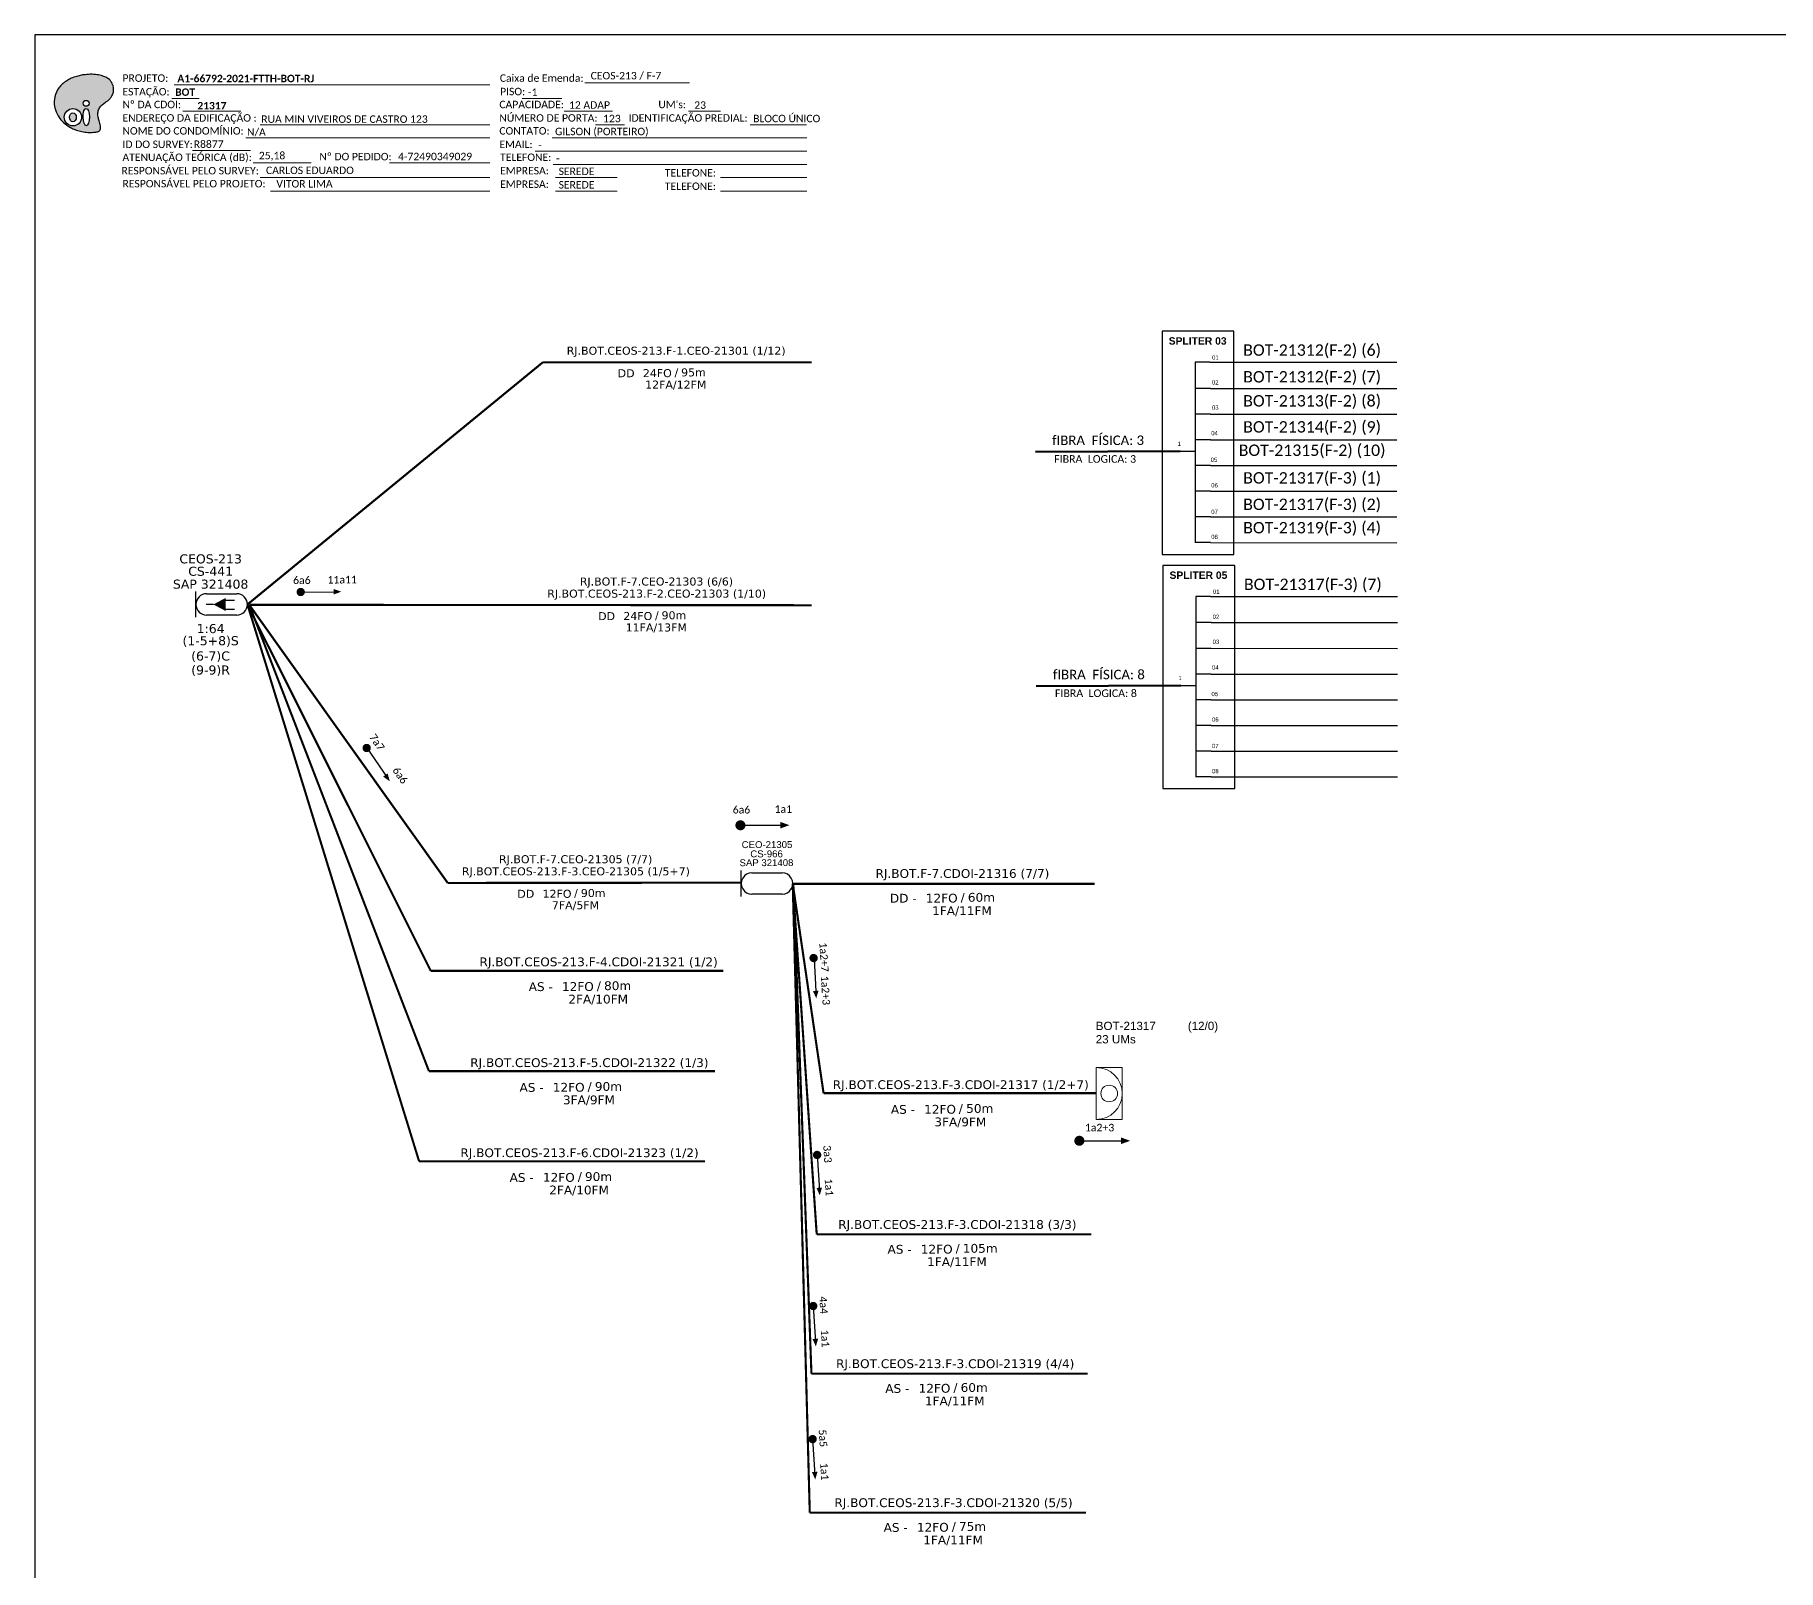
# Model space of a CAD drawing. Extents: x -89 to 749, y 705 to 1299.
# Drawn here: x -89.3 to 330, y 929.7 to 1299 of the extents above; entities that cross this region are included whole.
import ezdxf
from ezdxf.enums import TextEntityAlignment as Align

# ---------------------------------------------------------------- set-up
doc = ezdxf.new("R2010")
doc.units = 0
for name, color, linetype, lineweight in [("20.0-LEGENDA DOS CDO'S", 1, 'Continuous', 0), ('20.1-CDO_INTERIOR', 1, 'Continuous', 0), ('20.2-CDO_POSTE', 1, 'Continuous', 5), ('40.1-ETIQUETAS', 1, 'Continuous', 20)]:
    doc.layers.add(name, color=color, linetype=linetype, lineweight=lineweight)
for name, color, linetype in [('20.4-CEOS', 1, 'Continuous'), ('CAP a instalar', 1, 'Continuous'), ('SETA', 7, 'Continuous')]:
    doc.layers.add(name, color=color, linetype=linetype)
doc.styles.add('ARIAL', font='arial.ttf')
doc.styles.add('siredit', font='verdana.ttf')
doc.styles.get("Standard").update_dxf_attribs({"font": 'arial.ttf'})
doc.styles.add('WMF-Calibri0', font='calibri.ttf')
doc.styles.add('WMF-Calibri1', font='calibrib.ttf')
doc.linetypes.add('FENCELINE1', pattern='A,0.25,-0.1,[133,ltypeshp.shx,S=0.1,R=0,X=-0.1,Y=0],-0.1,1', length=1.45)

# ---------------------------------------------------------------- blocks, each defined once
blk = doc.blocks.new('OI')
h = blk.add_hatch(color=40)
edge = h.paths.add_edge_path()
edge.add_spline(control_points=[(4.35, -0.67), (3.92, -0.99), (3.26, -1.5), (2.81, -2.59), (2.9, -3.5), (3.06, -4.27), (3.31, -4.85), (3.37, -5.39), (3.4, -5.88), (3.2, -6.4), (2.54, -6.61), (1.65, -6.63), (0.55, -6.67), (-0.56, -6.42), (-1.61, -6.14), (-2.77, -5.61), (-3.92, -4.77), (-4.89, -3.7), (-5.34, -2.65), (-5.6, -1.94), (-5.85, -0.96), (-5.71, 0.47), (-5.1, 2.02), (-4.14, 3.02), (-3.3, 3.61), (-2.37, 4.16), (-1.36, 4.44), (-0.56, 4.7), (0.79, 4.85), (2.24, 4.97), (3.79, 4.57), (4.67, 4.21), (5.44, 3.65), (5.76, 2.99), (6.03, 2.21), (6.01, 1.46), (5.72, 0.64), (5.31, 0.08), (4.88, -0.38), (4.51, -0.55), (4.35, -0.67)], knot_values=[0, 0, 0, 0, 1.60434, 2.417191, 3.427595, 4.282808, 4.776746, 5.304182, 5.888771, 6.258406, 6.858137, 7.79129, 8.986195, 10.124242, 11.187857, 12.242908, 13.953784, 15.414161, 16.515391, 17.349188, 17.675853, 19.552021, 21.515531, 22.568638, 23.63245, 24.621084, 25.782718, 26.745347, 27.142653, 29.870543, 31.004649, 31.921532, 32.709589, 33.801391, 34.042471, 35.192333, 35.971461, 36.628871, 37.254359, 37.836911, 37.836911, 37.836911, 37.836911], degree=3, periodic=0)
h.paths.add_polyline_path([(1.13, -0.87, -1), (-0.04, -0.87, -1)], flags=16)
edge = h.paths.add_edge_path(flags=16)
edge.add_ellipse((0.56, -3.59), major_axis=(-0.02, 1.71), ratio=0.361305, start_angle=0, end_angle=360)
h.paths.add_polyline_path([(-0.36, -3.62, -1), (-3.8, -3.62, -1)], flags=16)
edge = h.paths.add_edge_path(flags=0)
edge.add_ellipse((-2.08, -3.62), major_axis=(0, 0.885), ratio=0.758294, start_angle=0, end_angle=360)
at = {"color": 40}
for centre, radius in [((-2.08, -3.62), 1.72), ((0.54, -0.87), 0.587)]:
    blk.add_circle(centre, radius, dxfattribs=at)
blk.add_ellipse((-2.08, -3.62), major_axis=(0, 0.885), ratio=0.758294, start_param=-3.141592653589792, end_param=3.141592653589792, dxfattribs=at)
blk.add_ellipse((0.56, -3.59), major_axis=(-0.02, 1.71), ratio=0.361305, dxfattribs=at)
at = {"color": 40, "start_tangent": (-0.800898, -0.598801), "end_tangent": (-0.800898, -0.598801)}
blk.add_spline([(4.35, -0.67), (3.2, -1.78), (2.9, -2.54), (2.92, -3.55), (3.12, -4.38), (3.28, -4.85), (3.37, -5.37), (3.35, -5.95), (3.2, -6.29), (2.66, -6.55), (1.73, -6.63), (0.54, -6.62), (-0.58, -6.41), (-1.6, -6.11), (-2.56, -5.67), (-3.95, -4.67), (-4.89, -3.56), (-5.37, -2.56), (-5.64, -1.78), (-5.72, -1.46), (-5.63, 0.42), (-4.84, 2.22), (-4.13, 2.99), (-3.27, 3.62), (-2.4, 4.09), (-1.3, 4.47), (-0.37, 4.72), (0.02, 4.77), (2.75, 4.8), (3.85, 4.53), (4.69, 4.16), (5.31, 3.68), (5.85, 2.73), (5.93, 2.5), (5.94, 1.35), (5.67, 0.62), (5.29, 0.08), (4.84, -0.36), (4.35, -0.67)], degree=3, dxfattribs=at)
blk = doc.blocks.new('CARIMBO')
at = {"color": 7, "lineweight": 0}
for points in [[(134.48, -16.3), (159.61, -16.3)], [(35.15, -20.06), (41.7, -20.06)], [(35.66, -16.79), (111.64, -16.79)], [(119.43, -20.02), (128.92, -20.02)], [(37.81, -23.14), (51.75, -23.14)], [(129.48, -23.14), (141.1, -23.14)], [(159.42, -23.14), (167.09, -23.14)], [(56.38, -26.37), (111.64, -26.37)], [(137.07, -26.37), (144.01, -26.37)], [(174.24, -26.37), (187.8, -26.37)], [(40.13, -32.55), (54.07, -32.55)], [(52.97, -29.48), (111.64, -29.48)], [(122.56, -32.72), (187.83, -32.72)], [(126.6, -29.48), (187.83, -29.48)], [(54.67, -35.52), (68.61, -35.52)], [(126.84, -35.96), (187.83, -35.96)], [(56.38, -39.07), (111.64, -39.07)], [(127.45, -39.07), (142.25, -39.07)], [(167.06, -39.07), (187.83, -39.07)], [(58.87, -42.31), (111.64, -42.31)], [(127.45, -42.31), (142.25, -42.31)], [(167.06, -42.31), (187.83, -42.31)]]:
    blk.add_lwpolyline(points, dxfattribs=at)
at = {"color": 7, "xscale": 1.213923925163967, "yscale": 1.213923925163967, "zscale": 1.213923925163967, "rotation": 0.1532896023949059}
blk.add_blockref('OI', (13.86, -20.16), dxfattribs=at)
at = {"color": 7, "lineweight": 0, "style": 'WMF-Calibri0'}
for s, height, p in [('PROJETO:', 1.793, (23.26, -16.04)), ('Caixa de Emenda:', 1.7927, (114.02, -16.04)), ('ESTAÇÃO:', 1.793, (23.26, -19.32)), ('Nº DA CDOI:', 1.7927, (23.26, -22.39)), ('CAPACIDADE:', 1.7927, (113.91, -22.39)), ('PISO:', 1.793, (114.09, -19.28)), ("UM's:", 1.793, (152.15, -22.39)), ('ENDEREÇO DA EDIFICAÇÃO :', 1.7927, (23.26, -25.63)), ('NÚMERO DE PORTA:', 1.7927, (113.91, -25.63)), ('IDENTIFICAÇÃO PREDIAL:', 1.7927, (144.99, -25.63)), ('NOME DO CONDOMÍNIO:', 1.7927, (23.26, -28.74)), ('CONTATO:', 1.793, (113.91, -28.74)), ('ATENUAÇÃO TEÓRICA (dB):', 1.7927, (23.26, -35.09)), ('ID DO SURVEY:', 1.7927, (23.26, -31.97)), ('EMAIL:', 1.793, (113.91, -31.97)), ('TELEFONE:', 1.793, (114.09, -35.09)), ('RESPONSÁVEL PELO SURVEY:', 1.7927, (23.02, -38.32)), ('EMPRESA:', 1.793, (114.09, -38.32)), ('TELEFONE:', 1.793, (153.7, -38.83)), ('RESPONSÁVEL PELO PROJETO:', 1.7927, (23.26, -41.44)), ('EMPRESA:', 1.793, (114.09, -41.56)), ('TELEFONE:', 1.793, (153.7, -42.06))]:
    blk.add_text(s, height=height, dxfattribs=at).set_placement(p)
at = {"color": 7, "lineweight": 0, "flags": 8}
for tag, p, style in [('PROJ', (36.46, -16.13), 'WMF-Calibri1'), ('CEOS-XX', (135.87, -15.46), 'WMF-Calibri0'), ('EST', (35.94, -19.41), 'WMF-Calibri1'), ('PISO_PTR', (120.78, -19.42), 'WMF-Calibri0'), ('CAPAC.', (130.66, -22.52), 'WMF-Calibri0'), ("UC'S", (160.78, -22.54), 'WMF-Calibri0'), ('LOGRADOURO', (56.65, -25.91), 'WMF-Calibri0'), ('N°', (138.85, -25.77), 'WMF-Calibri0'), ('N°PREDIO', (174.94, -25.77), 'WMF-Calibri0'), ('NOME_DO_COND.', (53.23, -29.02), 'WMF-Calibri0'), ('NOME_DO_CONTATO', (127.3, -28.89), 'WMF-Calibri0'), ('_ID_', (40.39, -31.94), 'WMF-Calibri0'), ('O_POTEN', (56.06, -34.68), 'WMF-Calibri0'), ('EMAIL', (123.26, -32.12), 'WMF-Calibri0'), ('RES_SURVEY', (57.78, -38.23), 'WMF-Calibri0'), ('TELEFONE', (127.55, -35.36), 'WMF-Calibri0'), ('EMP_RESP_SURVEY', (128.16, -38.47), 'WMF-Calibri0'), ('CONT_RESP_SURVEY', (167.76, -38.47), 'WMF-Calibri0'), ('RES_PROJ', (60.27, -41.47), 'WMF-Calibri0'), ('EMP_RESP_PROJ', (128.16, -41.71), 'WMF-Calibri0'), ('CONT_RESP_PROJ', (167.76, -41.71), 'WMF-Calibri0')]:
    blk.add_attdef(tag, p, '', height=1.79, dxfattribs=dict(at, style=style))
at = {"color": 7, "lineweight": 0, "style": 'WMF-Calibri1', "flags": 8}
blk.add_attdef("N° CDO'S", text='', height=1.79, dxfattribs=at).set_placement((44.78, -22.68), align=Align.CENTER)
blk = doc.blocks.new('ETIQUETA_RS5F')
at = {"layer": '40.1-ETIQUETAS', "color": 0, "style": 'siredit'}
blk.add_text('/', height=1.5, dxfattribs=at).set_placement((1.58, -1.95), align=Align.MIDDLE_RIGHT)
for tag, p in [('ETIQUETA_R_PRIMARIA', (1.21, 4.1)), ('ETIQUETA_R_SECUNDARIA', (1.21, 2.1)), ('F_ATIVAS/F_MORTAS', (1.14, -4.24))]:
    blk.add_attdef(tag, text='', height=1.5, dxfattribs=at).set_placement(p, align=Align.MIDDLE_CENTER)
for tag, p in [('TIPO_CABO', (-6.58, -2.12)), ('CAP_CABO', (0.4, -2.09))]:
    blk.add_attdef(tag, text='', height=1.5, dxfattribs=at).set_placement(p, align=Align.MIDDLE_RIGHT)
blk.add_attdef('METROS', text='', height=1.5, dxfattribs=at).set_placement((2.14, -1.95), align=Align.MIDDLE_LEFT)
for tag, p in [('FUSÃO_1', (0.85, -8.39)), ('FUSÃO_2', (0.85, -10.6)), ('FUSÃO_3', (0.85, -12.93)), ('FUSÃO_4', (0.85, -15.14)), ('FUSÃO_5', (0.85, -17.16))]:
    blk.add_attdef(tag, text='', height=1.5, dxfattribs=at).set_placement(p, align=Align.CENTER)
blk = doc.blocks.new('CEOS_RP_CT_DRT')
at = {"layer": '20.4-CEOS', "color": 0}
for p, q in [((-4.54, 1.19), (-1.19, 1.19)), ((-1.19, -1.19), (-4.54, -1.19))]:
    blk.add_line(p, q, dxfattribs=at)
for points in [[(-5.73, -1.43), (-5.73, 1.44)], [(-3.79, 0), (-4.59, 0)], [(-2.47, 0.48), (-1.45, 0.48)], [(-2.47, -0.52), (-1.45, -0.52)]]:
    blk.add_lwpolyline(points, dxfattribs=at)
blk.add_lwpolyline([(-3.79, 0, 0, 1.47, 0), (-2.41, 0, 1.47, 1.47, 0)], format="xyseb", dxfattribs=at)
for centre, start, end in [((-4.54, 0), 90, 270), ((-1.19, 0), 270, 90)]:
    blk.add_arc(centre, 1.19, start, end, dxfattribs=at)
at = {"layer": '20.4-CEOS', "color": 7, "style": 'siredit'}
for tag, p in [('Nº_DA_CEOS', (-2.86, 5.6)), ('LOCAL', (-2.86, 4.24)), ('SAP', (-2.86, 2.78)), ('RACIO_SPLITAGEM', (-2.86, -1.88)), ('FIBRAS_SPLITTER', (-2.86, -3.58)), ('FIBRAS_TOP_C', (-2.86, -5.08)), ('RESERVA_FINAIS', (-2.86, -6.39))]:
    blk.add_attdef(tag, text='', height=1.01, dxfattribs=at).set_placement(p, align=Align.TOP_CENTER)
blk = doc.blocks.new('CDOE-TEXTO PADRÃO')
at = {"layer": "20.0-LEGENDA DOS CDO'S", "color": 0, "style": 'ARIAL'}
for tag, p in [('CDO_N', (0.49, 7.39)), ('CORDOALHA', (0.5, 4.33)), ('SAP', (0.51, 1.67)), ('SPLITER_1', (0.59, -0.91)), ('SPLITER_2', (0.6, -3.55)), ('(XX-XX_F)S', (0.54, -8.29)), ('(XX-XX_L)S', (0.55, -10.83)), ('UMS', (0.55, -13.15))]:
    blk.add_attdef(tag, p, '', height=1.7, rotation=0.118, dxfattribs=at)
blk.add_attdef('FIBRAS_UTILIZADAS', text='', height=1.7, rotation=0.118, dxfattribs=at).set_placement((19.77, 7.43), align=Align.CENTER)
blk = doc.blocks.new('CDOI_INT')
at = {"layer": '20.1-CDO_INTERIOR', "color": 0, "lineweight": 18}
blk.add_lwpolyline([(4.25, -4.25), (4.25, 4.25), (0, 4.25), (0, -4.25)], close=True, dxfattribs=at)
blk.add_circle((2.12, 0), 1.36, dxfattribs=at)
blk.add_arc((0, 0), 4.25, 270, 90, dxfattribs=at)
at = {"layer": "20.0-LEGENDA DOS CDO'S", "color": 0, "style": 'ARIAL'}
for tag, p in [('CDO_N', (-0.08, 10.38)), ('SPLITER_1', (21.18, 10.38)), ('SURVEY', (-0.08, 8.2)), ('SPLITER_2', (21.19, 8.68)), ('SAP', (-0.08, 6.23)), ('1:XX', (5.94, -2.22)), ('UMS', (5.94, -4.24))]:
    blk.add_attdef(tag, p, '', height=1.36, dxfattribs=at)
blk.add_attdef('FIBRAS_UTILIZADAS', text='', height=1.36, dxfattribs=at).set_placement((15.34, 10.38), align=Align.CENTER)

msp = doc.modelspace()

# ---------------------------------------------------------------- linework, layer by layer
at = {"color": 7, "linetype": 'Continuous'}
for p, q in [((189.76, 1220.26), (189.76, 1176.83)), ((193.27, 1220.26), (189.76, 1220.26)), ((193.45, 1213.98), (189.94, 1213.98)), ((193.45, 1207.79), (189.94, 1207.79)), ((193.45, 1201.57), (189.94, 1201.57)), ((186.11, 1198.84), (189.74, 1198.84)), ((193.45, 1195.4), (189.94, 1195.4)), ((193.45, 1189.24), (189.94, 1189.24)), ((193.45, 1183.05), (189.94, 1183.05)), ((193.45, 1176.87), (189.94, 1176.87)), ((189.94, 1163.91), (189.94, 1120.48)), ((193.46, 1163.91), (189.94, 1163.91)), ((193.64, 1157.63), (190.12, 1157.63)), ((193.64, 1151.44), (190.12, 1151.44)), ((193.64, 1145.22), (190.12, 1145.22)), ((186.3, 1142.48), (189.93, 1142.48)), ((193.64, 1139.05), (190.12, 1139.05)), ((193.64, 1132.89), (190.12, 1132.89)), ((193.64, 1126.7), (190.12, 1126.7)), ((193.64, 1120.52), (190.12, 1120.52))]:
    msp.add_line(p, q, dxfattribs=at)
at = {"color": 10, "linetype": 'Continuous'}
for p, q in [((193.27, 1220.26), (238.22, 1220.25)), ((193.45, 1213.98), (238.22, 1213.97)), ((193.45, 1207.8), (238.22, 1207.79)), ((193.45, 1201.58), (238.22, 1201.57)), ((193.45, 1195.42), (238.22, 1195.4)), ((193.45, 1189.25), (238.22, 1189.24)), ((193.45, 1183.06), (238.22, 1183.05)), ((193.45, 1176.87), (238.22, 1176.86)), ((193.46, 1163.91), (238.41, 1163.9)), ((193.64, 1157.63), (238.41, 1157.62)), ((193.64, 1151.45), (238.41, 1151.44)), ((193.64, 1145.23), (238.41, 1145.22)), ((193.64, 1139.07), (238.41, 1139.05)), ((193.64, 1132.9), (238.41, 1132.89)), ((193.64, 1126.71), (238.41, 1126.7)), ((193.64, 1120.52), (238.41, 1120.51))]:
    msp.add_line(p, q, dxfattribs=at)
at = {"color": 1, "linetype": 'Continuous', "lineweight": 60}
for p, q in [((186.11, 1198.84), (151.32, 1198.73)), ((186.3, 1142.48), (151.51, 1142.37))]:
    msp.add_line(p, q, dxfattribs=at)
msp.add_lwpolyline([(-89.32, 705.02), (749.25, 705.02), (749.25, 1299.02), (-89.32, 1299.02), (-89.32, 705.02)])
at = {"color": 7, "lineweight": 0}
msp.add_lwpolyline([(-4.01, 1268.26), (20.14, 1268.26)], dxfattribs=at)
at = {"color": 7}
for points in [[(181.79, 1174.05), (199.07, 1174.05), (199.07, 1227.71), (181.79, 1227.71)], [(181.98, 1117.7), (199.26, 1117.7), (199.26, 1171.36), (181.98, 1171.36)]]:
    msp.add_lwpolyline(points, close=True, dxfattribs=at)
for points, const_width in [([(-25.87, 1164.99, 1), (-24.87, 1165, 1)], 1), ([(-9.79, 1127.88, 1), (-9.23, 1127.06, 1)], 1), ([(79.77, 1108.88, 1), (80.98, 1108.88, 1)], 1.21), ([(97.95, 1077.44, 1), (98.02, 1076.44, 1)], 1), ([(161.3, 1032.98, 1), (162.51, 1032.98, 1)], 1.21), ([(98.8, 1030.07, 1), (98.86, 1029.07, 1)], 1), ([(97.86, 993.72, 1), (97.92, 992.72, 1)], 1), ([(97.71, 961.71, 1), (97.78, 960.71, 1)], 1)]:
    msp.add_lwpolyline(points, format="xyb", close=True, dxfattribs=dict(const_width=const_width))
at = {"layer": '20.4-CEOS', "color": 5}
for p, q in [((80.58, 1091.76), (80.58, 1097.97)), ((83.15, 1097.44), (90.38, 1097.44)), ((90.38, 1092.29), (83.15, 1092.29))]:
    msp.add_line(p, q, dxfattribs=at)
for centre, major_axis, start_param, end_param in [((83.15, 1094.86), (1.82, 1.82), 0.785398, 3.926991), ((90.38, 1094.86), (-1.82, 1.82), 2.356194, 5.497787)]:
    msp.add_ellipse(centre, major_axis=major_axis, ratio=1, start_param=start_param, end_param=end_param, dxfattribs=at)
at = {"layer": 'CAP a instalar', "color": 7, "ltscale": 9, "const_width": 0.513}
for points in [[(-38.19, 1162), (32.84, 1220.24)], [(32.84, 1220.24), (97.55, 1220.24)], [(-37.76, 1161.92), (97.51, 1161.81)], [(93.1, 1094.8), (165.6, 1094.8)]]:
    msp.add_lwpolyline(points, dxfattribs=at)
at = {"layer": 'CAP a instalar', "color": 8, "linetype": 'FENCELINE1', "ltscale": 9, "const_width": 0.513}
for points in [[(-38.19, 1162), (5.89, 1073.88)], [(-38.19, 1162), (3.1, 1028.05)], [(-37.76, 1161.92), (5.47, 1049.73)], [(92.96, 1094.86), (98.73, 1010.5)], [(97.06, 943.52), (92.96, 1094.86)], [(93.1, 1094.8), (97.46, 976.96)], [(5.89, 1073.88), (76.29, 1073.88)], [(5.47, 1049.73), (74.26, 1049.73)], [(3.1, 1028.05), (71.88, 1028.05)], [(98.73, 1010.5), (164.79, 1010.49)], [(97.46, 976.96), (163.88, 976.97)], [(97.06, 943.52), (163.48, 943.53)]]:
    msp.add_lwpolyline(points, dxfattribs=at)
at = {"layer": 'CAP a instalar', "color": 5, "ltscale": 9, "const_width": 0.513}
for points in [[(-37.76, 1161.92), (9.98, 1095.01)], [(9.98, 1095.01), (80.5, 1095.07)]]:
    msp.add_lwpolyline(points, dxfattribs=at)
at = {"layer": 'CAP a instalar', "color": 1, "linetype": 'FENCELINE1', "ltscale": 9, "const_width": 0.513}
for points in [[(92.96, 1094.86), (100.38, 1044.42)], [(100.37, 1044.43), (166.04, 1044.43)]]:
    msp.add_lwpolyline(points, dxfattribs=at)
at = {"layer": 'SETA'}
for points in [[(-25.37, 1164.99), (-16.78, 1165.05)], [(-9.51, 1127.47), (-4.62, 1120.4)], [(80.37, 1108.88), (90.78, 1108.88)], [(98.11, 1076.79), (98.55, 1068.96)], [(162.34, 1032.97), (172.74, 1032.97)], [(98.83, 1029.57), (99.38, 1020.99)], [(97.89, 993.22), (98.44, 984.64)], [(97.74, 961.21), (98.29, 952.63)]]:
    msp.add_lwpolyline(points, dxfattribs=at)
for points in [[(-17.47, 1165.73), (-15.63, 1165.07), (-17.46, 1164.39)], [(-4.46, 1121.35), (-3.96, 1119.46), (-5.55, 1120.59)], [(89.94, 1109.71), (92.16, 1108.9), (89.94, 1108.09)], [(99.16, 1069.09), (98.62, 1067.22), (97.83, 1069.01)], [(171.9, 1033.79), (174.12, 1032.98), (171.9, 1032.18)], [(100.01, 1021.72), (99.46, 1019.85), (98.68, 1021.64)], [(99.07, 985.37), (98.52, 983.5), (97.74, 985.29)], [(98.92, 953.37), (98.37, 951.49), (97.59, 953.28)]]:
    msp.add_solid(points, dxfattribs=at)

# ---------------------------------------------------------------- block references
ref = msp.add_blockref('CARIMBO', (-91.51, 1303.77))
ref.add_attrib('PROJ', 'A1-66792-2021-FTTH-BOT-RJ', (-55.05, 1287.63), dxfattribs={"color": 7, "lineweight": 0, "height": 1.7927, "style": 'WMF-Calibri1'})
ref.add_attrib('EST', 'BOT', (-55.57, 1284.35), dxfattribs={"color": 7, "lineweight": 0, "height": 1.793, "style": 'WMF-Calibri1'})
ref.add_attrib("N° CDO'S", '21317', dxfattribs={"color": 7, "lineweight": 0, "height": 1.793, "style": 'WMF-Calibri1'}).set_placement((-46.73, 1281.09), align=Align.CENTER)
ref.add_attrib('LOGRADOURO', 'RUA MIN VIVEIROS DE CASTRO 123', (-34.86, 1277.86), dxfattribs={"color": 7, "lineweight": 0, "height": 1.7927, "style": 'WMF-Calibri0'})
ref.add_attrib('NOME_DO_COND.', 'N/A', (-38.28, 1274.74), dxfattribs={"color": 7, "lineweight": 0, "height": 1.793, "style": 'WMF-Calibri0'})
ref.add_attrib('_ID_', 'R8877', (-51.11, 1271.83), dxfattribs={"color": 7, "lineweight": 0, "height": 1.793, "style": 'WMF-Calibri0'})
ref.add_attrib('O_POTEN', '25,18', (-35.45, 1269.09), dxfattribs={"color": 7, "lineweight": 0, "height": 1.793, "style": 'WMF-Calibri0'})
ref.add_attrib('RES_SURVEY', 'CARLOS EDUARDO', (-33.73, 1265.54), dxfattribs={"color": 7, "lineweight": 0, "height": 1.7927, "style": 'WMF-Calibri0'})
ref.add_attrib('RES_PROJ', 'VITOR LIMA', (-31.24, 1262.3), dxfattribs={"color": 7, "lineweight": 0, "height": 1.793, "style": 'WMF-Calibri0'})
ref.add_attrib('CEOS-XX', 'CEOS-213 / F-7', (44.36, 1288.31), dxfattribs={"color": 7, "lineweight": 0, "height": 1.7927, "style": 'WMF-Calibri0'})
ref.add_attrib('CAPAC.', '12 ADAP', (39.15, 1281.25), dxfattribs={"color": 7, "lineweight": 0, "height": 1.793, "style": 'WMF-Calibri0'})
ref.add_attrib("UC'S", '23', (69.27, 1281.23), dxfattribs={"color": 7, "lineweight": 0, "height": 1.793, "style": 'WMF-Calibri0'})
ref.add_attrib('PISO_PTR', '-1', (29.28, 1284.34), dxfattribs={"color": 7, "lineweight": 0, "height": 1.793, "style": 'WMF-Calibri0'})
ref.add_attrib('N°', '123', (47.34, 1278), dxfattribs={"color": 7, "lineweight": 0, "height": 1.793, "style": 'WMF-Calibri0'})
ref.add_attrib('N°PREDIO', 'BLOCO ÚNICO', (83.43, 1278), dxfattribs={"color": 7, "lineweight": 0, "height": 1.7927, "style": 'WMF-Calibri0'})
ref.add_attrib('NOME_DO_CONTATO', 'GILSON (PORTEIRO)', (35.79, 1274.88), dxfattribs={"color": 7, "lineweight": 0, "height": 1.7927, "style": 'WMF-Calibri0'})
ref.add_attrib('EMAIL', '-', (31.75, 1271.65), dxfattribs={"color": 7, "lineweight": 0, "height": 1.79, "style": 'WMF-Calibri0'})
ref.add_attrib('TELEFONE', '-', (36.04, 1268.41), dxfattribs={"color": 7, "lineweight": 0, "height": 1.79, "style": 'WMF-Calibri0'})
ref.add_attrib('EMP_RESP_SURVEY', 'SEREDE', (36.65, 1265.3), dxfattribs={"color": 7, "lineweight": 0, "height": 1.793, "style": 'WMF-Calibri0'})
ref.add_attrib('EMP_RESP_PROJ', 'SEREDE', (36.65, 1262.06), dxfattribs={"color": 7, "lineweight": 0, "height": 1.793, "style": 'WMF-Calibri0'})
at = {"layer": '20.2-CDO_POSTE', "color": 5}
ref = msp.add_blockref('CDOE-TEXTO PADRÃO', (87.13, 1092.32), dxfattribs=dict(at, xscale=0.972000002861023, yscale=0.972000002861023, zscale=0.9719999999999998))
ref.add_attrib('CDO_N', 'CEO-21305', (80.68, 1103.39), dxfattribs={"layer": "20.0-LEGENDA DOS CDO'S", "color": 0, "height": 1.652, "rotation": 0.118, "style": 'ARIAL'})
ref.add_attrib('CORDOALHA', 'CS-966', (82.76, 1101.17), dxfattribs={"layer": "20.0-LEGENDA DOS CDO'S", "color": 0, "height": 1.652, "rotation": 0.118, "style": 'ARIAL'})
ref.add_attrib('SAP', 'SAP 321408', (80.17, 1099.04), dxfattribs={"layer": "20.0-LEGENDA DOS CDO'S", "color": 0, "height": 1.652, "rotation": 0.118, "style": 'ARIAL'})
at = {"layer": '20.4-CEOS', "color": 5}
ref = msp.add_blockref('CEOS_RP_CT_DRT', (-38.19, 1162), dxfattribs=dict(at, xscale=2.161665797233582, yscale=2.161665797233582, zscale=2.161665791999999))
ref.add_attrib('Nº_DA_CEOS', 'CEOS-213', dxfattribs={"color": 7, "height": 2.183, "style": 'siredit'}).set_placement((-47.04, 1174.06), align=Align.TOP_CENTER)
ref.add_attrib('LOCAL', 'CS-441', dxfattribs={"color": 7, "height": 2.183, "style": 'siredit'}).set_placement((-47.04, 1171.08), align=Align.TOP_CENTER)
ref.add_attrib('SAP', 'SAP 321408', dxfattribs={"color": 7, "height": 2.183, "style": 'siredit'}).set_placement((-47.04, 1167.98), align=Align.TOP_CENTER)
ref.add_attrib('RACIO_SPLITAGEM', '1:64', dxfattribs={"color": 7, "height": 2.183, "style": 'siredit'}).set_placement((-47.04, 1157.29), align=Align.TOP_CENTER)
ref.add_attrib('FIBRAS_SPLITTER', '(1-5+8)S', dxfattribs={"color": 7, "height": 2.183, "style": 'siredit'}).set_placement((-47.04, 1154.37), align=Align.TOP_CENTER)
ref.add_attrib('FIBRAS_TOP_C', '(6-7)C', dxfattribs={"color": 7, "height": 2.183, "style": 'siredit'}).set_placement((-47.06, 1150.7), align=Align.TOP_CENTER)
ref.add_attrib('RESERVA_FINAIS', '(9-9)R', dxfattribs={"color": 7, "height": 2.183, "style": 'siredit'}).set_placement((-47.06, 1147.33), align=Align.TOP_CENTER)
at = {"layer": '40.1-ETIQUETAS', "color": 7}
ref = msp.add_blockref('ETIQUETA_RS5F', (63.4, 1220.34), dxfattribs=dict(at, xscale=1.283039983498747, yscale=1.283039983498747, zscale=1.283039983499997))
ref.add_attrib('ETIQUETA_R_SECUNDARIA', 'RJ.BOT.CEOS-213.F-1.CEO-21301 (1/12)', dxfattribs={"color": 0, "height": 1.9246, "style": 'siredit'}).set_placement((64.92, 1223.04), align=Align.MIDDLE_CENTER)
ref.add_attrib('TIPO_CABO', 'DD', dxfattribs={"color": 0, "height": 1.925, "style": 'siredit'}).set_placement((54.92, 1217.62), align=Align.MIDDLE_RIGHT)
ref.add_attrib('CAP_CABO', '24FO', dxfattribs={"color": 0, "height": 1.925, "style": 'siredit'}).set_placement((63.87, 1217.65), align=Align.MIDDLE_RIGHT)
ref.add_attrib('METROS', '95m', dxfattribs={"color": 0, "height": 1.925, "style": 'siredit'}).set_placement((66.11, 1217.83), align=Align.MIDDLE_LEFT)
ref.add_attrib('F_ATIVAS/F_MORTAS', '12FA/12FM', dxfattribs={"color": 0, "height": 1.925, "style": 'siredit'}).set_placement((64.83, 1214.89), align=Align.MIDDLE_CENTER)
ref = msp.add_blockref('ETIQUETA_RS5F', (58.71, 1161.91), dxfattribs=dict(at, xscale=1.283039983498747, yscale=1.283039983498747, zscale=1.283039983499997))
ref.add_attrib('ETIQUETA_R_PRIMARIA', 'RJ.BOT.F-7.CEO-21303 (6/6)', dxfattribs={"color": 0, "height": 1.9246, "style": 'siredit'}).set_placement((60.18, 1167.52), align=Align.MIDDLE_CENTER)
ref.add_attrib('ETIQUETA_R_SECUNDARIA', 'RJ.BOT.CEOS-213.F-2.CEO-21303 (1/10)', dxfattribs={"color": 0, "height": 1.9246, "style": 'siredit'}).set_placement((60.23, 1164.61), align=Align.MIDDLE_CENTER)
ref.add_attrib('TIPO_CABO', 'DD', dxfattribs={"color": 0, "height": 1.925, "style": 'siredit'}).set_placement((50.22, 1159.19), align=Align.MIDDLE_RIGHT)
ref.add_attrib('CAP_CABO', '24FO', dxfattribs={"color": 0, "height": 1.925, "style": 'siredit'}).set_placement((59.18, 1159.22), align=Align.MIDDLE_RIGHT)
ref.add_attrib('METROS', '90m', dxfattribs={"color": 0, "height": 1.925, "style": 'siredit'}).set_placement((61.42, 1159.4), align=Align.MIDDLE_LEFT)
ref.add_attrib('F_ATIVAS/F_MORTAS', '11FA/13FM', dxfattribs={"color": 0, "height": 1.925, "style": 'siredit'}).set_placement((60.14, 1156.46), align=Align.MIDDLE_CENTER)
at = {"layer": 'CAP a instalar', "color": 7, "linetype": 'FENCELINE1', "ltscale": 7}
ref = msp.add_blockref('ETIQUETA_RS5F', (132.1, 1094.31), dxfattribs=dict(at, xscale=1.411343981848631, yscale=1.411343981849711, zscale=1.411343981849999))
ref.add_attrib('ETIQUETA_R_SECUNDARIA', 'RJ.BOT.F-7.CDOI-21316 (7/7)', dxfattribs={"layer": '40.1-ETIQUETAS', "color": 0, "height": 2.117, "style": 'siredit'}).set_placement((133.77, 1097.28), align=Align.MIDDLE_CENTER)
ref.add_attrib('TIPO_CABO', 'DD -', dxfattribs={"layer": '40.1-ETIQUETAS', "color": 0, "height": 2.117, "style": 'siredit'}).set_placement((122.76, 1091.33), align=Align.MIDDLE_RIGHT)
ref.add_attrib('CAP_CABO', '12FO', dxfattribs={"layer": '40.1-ETIQUETAS', "color": 0, "height": 2.117, "style": 'siredit'}).set_placement((132.62, 1091.36), align=Align.MIDDLE_RIGHT)
ref.add_attrib('METROS', '60m', dxfattribs={"layer": '40.1-ETIQUETAS', "color": 0, "height": 2.117, "style": 'siredit'}).set_placement((135.08, 1091.55), align=Align.MIDDLE_LEFT)
ref.add_attrib('F_ATIVAS/F_MORTAS', '1FA/11FM', dxfattribs={"layer": '40.1-ETIQUETAS', "color": 0, "height": 2.117, "style": 'siredit'}).set_placement((133.67, 1088.32), align=Align.MIDDLE_CENTER)
at = {"layer": 'CAP a instalar', "color": 8, "linetype": 'FENCELINE1', "ltscale": 7}
ref = msp.add_blockref('ETIQUETA_RS5F', (44.6, 1073.05), dxfattribs=dict(at, xscale=1.411343981848631, yscale=1.411343981849711, zscale=1.411343981849999))
ref.add_attrib('ETIQUETA_R_SECUNDARIA', 'RJ.BOT.CEOS-213.F-4.CDOI-21321 (1/2)', dxfattribs={"layer": '40.1-ETIQUETAS', "color": 0, "height": 2.117, "style": 'siredit'}).set_placement((46.27, 1076.02), align=Align.MIDDLE_CENTER)
ref.add_attrib('TIPO_CABO', 'AS -', dxfattribs={"layer": '40.1-ETIQUETAS', "color": 0, "height": 2.117, "style": 'siredit'}).set_placement((35.26, 1070.06), align=Align.MIDDLE_RIGHT)
ref.add_attrib('CAP_CABO', '12FO', dxfattribs={"layer": '40.1-ETIQUETAS', "color": 0, "height": 2.117, "style": 'siredit'}).set_placement((45.11, 1070.09), align=Align.MIDDLE_RIGHT)
ref.add_attrib('METROS', '80m', dxfattribs={"layer": '40.1-ETIQUETAS', "color": 0, "height": 2.117, "style": 'siredit'}).set_placement((47.58, 1070.29), align=Align.MIDDLE_LEFT)
ref.add_attrib('F_ATIVAS/F_MORTAS', '2FA/10FM', dxfattribs={"layer": '40.1-ETIQUETAS', "color": 0, "height": 2.117, "style": 'siredit'}).set_placement((46.17, 1067.06), align=Align.MIDDLE_CENTER)
at = {"layer": 'CAP a instalar', "color": 1, "linetype": 'FENCELINE1', "ltscale": 7}
ref = msp.add_blockref('CDOI_INT', (165.96, 1044.36), dxfattribs=dict(at, xscale=1.470653668531895, yscale=1.470653668531895, zscale=1.470653668531895))
ref.add_attrib('CDO_N', 'BOT-21317', (165.84, 1059.62), dxfattribs={"layer": "20.0-LEGENDA DOS CDO'S", "color": 0, "height": 2, "style": 'ARIAL'})
ref.add_attrib('FIBRAS_UTILIZADAS', '        (12/0)', dxfattribs={"layer": "20.0-LEGENDA DOS CDO'S", "color": 0, "height": 2.0005, "style": 'ARIAL'}).set_placement((188.52, 1059.62), align=Align.CENTER)
ref.add_attrib('SURVEY', '23 UMs', (165.84, 1056.41), dxfattribs={"layer": "20.0-LEGENDA DOS CDO'S", "color": 0, "height": 2, "style": 'ARIAL'})
at = {"layer": 'CAP a instalar', "color": 8, "linetype": 'FENCELINE1', "ltscale": 7}
ref = msp.add_blockref('ETIQUETA_RS5F', (42.38, 1048.81), dxfattribs=dict(at, xscale=1.411343981848631, yscale=1.411343981849711, zscale=1.411343981849999))
ref.add_attrib('ETIQUETA_R_SECUNDARIA', 'RJ.BOT.CEOS-213.F-5.CDOI-21322 (1/3)', dxfattribs={"layer": '40.1-ETIQUETAS', "color": 0, "height": 2.117, "style": 'siredit'}).set_placement((44.05, 1051.78), align=Align.MIDDLE_CENTER)
ref.add_attrib('TIPO_CABO', 'AS -', dxfattribs={"layer": '40.1-ETIQUETAS', "color": 0, "height": 2.117, "style": 'siredit'}).set_placement((33.05, 1045.82), align=Align.MIDDLE_RIGHT)
ref.add_attrib('CAP_CABO', '12FO', dxfattribs={"layer": '40.1-ETIQUETAS', "color": 0, "height": 2.117, "style": 'siredit'}).set_placement((42.9, 1045.85), align=Align.MIDDLE_RIGHT)
ref.add_attrib('METROS', '90m', dxfattribs={"layer": '40.1-ETIQUETAS', "color": 0, "height": 2.117, "style": 'siredit'}).set_placement((45.37, 1046.05), align=Align.MIDDLE_LEFT)
ref.add_attrib('F_ATIVAS/F_MORTAS', '3FA/9FM', dxfattribs={"layer": '40.1-ETIQUETAS', "color": 0, "height": 2.117, "style": 'siredit'}).set_placement((43.95, 1042.82), align=Align.MIDDLE_CENTER)
ref = msp.add_blockref('ETIQUETA_RS5F', (40.01, 1027.13), dxfattribs=dict(at, xscale=1.411343981848631, yscale=1.411343981849711, zscale=1.411343981849999))
ref.add_attrib('ETIQUETA_R_SECUNDARIA', 'RJ.BOT.CEOS-213.F-6.CDOI-21323 (1/2)', dxfattribs={"layer": '40.1-ETIQUETAS', "color": 0, "height": 2.117, "style": 'siredit'}).set_placement((41.68, 1030.1), align=Align.MIDDLE_CENTER)
ref.add_attrib('TIPO_CABO', 'AS -', dxfattribs={"layer": '40.1-ETIQUETAS', "color": 0, "height": 2.117, "style": 'siredit'}).set_placement((30.67, 1024.14), align=Align.MIDDLE_RIGHT)
ref.add_attrib('CAP_CABO', '12FO', dxfattribs={"layer": '40.1-ETIQUETAS', "color": 0, "height": 2.117, "style": 'siredit'}).set_placement((40.53, 1024.18), align=Align.MIDDLE_RIGHT)
ref.add_attrib('METROS', '90m', dxfattribs={"layer": '40.1-ETIQUETAS', "color": 0, "height": 2.117, "style": 'siredit'}).set_placement((42.99, 1024.37), align=Align.MIDDLE_LEFT)
ref.add_attrib('F_ATIVAS/F_MORTAS', '2FA/10FM', dxfattribs={"layer": '40.1-ETIQUETAS', "color": 0, "height": 2.117, "style": 'siredit'}).set_placement((41.58, 1021.14), align=Align.MIDDLE_CENTER)
ref = msp.add_blockref('ETIQUETA_RS5F', (130.89, 1009.87), dxfattribs=dict(at, xscale=1.411343981848631, yscale=1.411343981849711, zscale=1.411343981849999))
ref.add_attrib('ETIQUETA_R_SECUNDARIA', 'RJ.BOT.CEOS-213.F-3.CDOI-21318 (3/3)', dxfattribs={"layer": '40.1-ETIQUETAS', "color": 0, "height": 2.117, "style": 'siredit'}).set_placement((132.56, 1012.84), align=Align.MIDDLE_CENTER)
ref.add_attrib('TIPO_CABO', 'AS -', dxfattribs={"layer": '40.1-ETIQUETAS', "color": 0, "height": 2.117, "style": 'siredit'}).set_placement((121.56, 1006.88), align=Align.MIDDLE_RIGHT)
ref.add_attrib('CAP_CABO', '12FO', dxfattribs={"layer": '40.1-ETIQUETAS', "color": 0, "height": 2.117, "style": 'siredit'}).set_placement((131.41, 1006.91), align=Align.MIDDLE_RIGHT)
ref.add_attrib('METROS', '105m', dxfattribs={"layer": '40.1-ETIQUETAS', "color": 0, "height": 2.117, "style": 'siredit'}).set_placement((133.87, 1007.11), align=Align.MIDDLE_LEFT)
ref.add_attrib('F_ATIVAS/F_MORTAS', '1FA/11FM', dxfattribs={"layer": '40.1-ETIQUETAS', "color": 0, "height": 2.117, "style": 'siredit'}).set_placement((132.46, 1003.88), align=Align.MIDDLE_CENTER)
ref = msp.add_blockref('ETIQUETA_RS5F', (130.36, 976.39), dxfattribs=dict(at, xscale=1.411343981848631, yscale=1.411343981849711, zscale=1.411343981849999))
ref.add_attrib('ETIQUETA_R_SECUNDARIA', 'RJ.BOT.CEOS-213.F-3.CDOI-21319 (4/4)', dxfattribs={"layer": '40.1-ETIQUETAS', "color": 0, "height": 2.117, "style": 'siredit'}).set_placement((132.03, 979.36), align=Align.MIDDLE_CENTER)
ref.add_attrib('TIPO_CABO', 'AS -', dxfattribs={"layer": '40.1-ETIQUETAS', "color": 0, "height": 2.117, "style": 'siredit'}).set_placement((121.02, 973.4), align=Align.MIDDLE_RIGHT)
ref.add_attrib('CAP_CABO', '12FO', dxfattribs={"layer": '40.1-ETIQUETAS', "color": 0, "height": 2.117, "style": 'siredit'}).set_placement((130.88, 973.44), align=Align.MIDDLE_RIGHT)
ref.add_attrib('METROS', '60m', dxfattribs={"layer": '40.1-ETIQUETAS', "color": 0, "height": 2.117, "style": 'siredit'}).set_placement((133.34, 973.63), align=Align.MIDDLE_LEFT)
ref.add_attrib('F_ATIVAS/F_MORTAS', '1FA/11FM', dxfattribs={"layer": '40.1-ETIQUETAS', "color": 0, "height": 2.117, "style": 'siredit'}).set_placement((131.93, 970.4), align=Align.MIDDLE_CENTER)
ref = msp.add_blockref('ETIQUETA_RS5F', (129.96, 942.95), dxfattribs=dict(at, xscale=1.411343981848631, yscale=1.411343981849711, zscale=1.411343981849999))
ref.add_attrib('ETIQUETA_R_SECUNDARIA', 'RJ.BOT.CEOS-213.F-3.CDOI-21320 (5/5)', dxfattribs={"layer": '40.1-ETIQUETAS', "color": 0, "height": 2.117, "style": 'siredit'}).set_placement((131.63, 945.92), align=Align.MIDDLE_CENTER)
ref.add_attrib('TIPO_CABO', 'AS -', dxfattribs={"layer": '40.1-ETIQUETAS', "color": 0, "height": 2.117, "style": 'siredit'}).set_placement((120.62, 939.97), align=Align.MIDDLE_RIGHT)
ref.add_attrib('CAP_CABO', '12FO', dxfattribs={"layer": '40.1-ETIQUETAS', "color": 0, "height": 2.117, "style": 'siredit'}).set_placement((130.48, 940), align=Align.MIDDLE_RIGHT)
ref.add_attrib('METROS', '75m', dxfattribs={"layer": '40.1-ETIQUETAS', "color": 0, "height": 2.117, "style": 'siredit'}).set_placement((132.94, 940.2), align=Align.MIDDLE_LEFT)
ref.add_attrib('F_ATIVAS/F_MORTAS', '1FA/11FM', dxfattribs={"layer": '40.1-ETIQUETAS', "color": 0, "height": 2.117, "style": 'siredit'}).set_placement((131.53, 936.96), align=Align.MIDDLE_CENTER)

# ---------------------------------------------------------------- texts
at = {"color": 7, "lineweight": 0, "style": 'WMF-Calibri0'}
msp.add_text('Nº DO PEDIDO:', height=1.7927, dxfattribs=at).set_placement((-20.88, 1268.84))
at = {"attachment_point": 5}
for s, insert, char_height, width in [('{\\fArial|b1|i0|c0|p34;\\C10;SPLITER 03}', (190.35, 1225.38), 1.7753, 17.28), ('\\pt9.00003;{\\fCalibri|b0|i0|c0|p34;\\C7;BOT-21312(F-2) (6)}', (217.88, 1222.9), 2.7432, 40.9104), ('\\C7;\\fArial|b0|i0|;\\H1.0273588255048;01 ', (194.62, 1221.4), 1.7753, 3.5602), ('\\C7;\\fArial|b0|i0|;\\H1.0273588255048;02 ', (194.57, 1215.4), 1.7753, 3.7582), ('\\pt9.00003;{\\fCalibri|b0|i0|c0|p34;\\C7;BOT-21312(F-2) (7)}', (217.88, 1216.47), 2.7432, 40.9104), ('\\pt9.00003;{\\fCalibri|b0|i0|c0|p34;\\C7;BOT-21313(F-2) (8)}', (217.88, 1210.69), 2.7432, 40.9104), ('\\C7;\\fArial|b0|i0|;\\H1.0273588255048;03 ', (194.57, 1209.36), 1.7753, 3.456), ('\\C7;\\fArial|b0|i0|;\\H1.0273588255048;04 ', (194.42, 1203.21), 1.7753, 3.7582), ('\\pt9.00003;{\\fCalibri|b0|i0|c0|p34;\\C7;BOT-21314(F-2) (9)}', (217.88, 1204.42), 2.7432, 40.9104), ('{\\fCalibri|b0|i0|c0|p34;\\C7;fIBRA  FÍSICA: 3}', (166.39, 1201.48), 2.2859, 34.56), ('\\C7;\\fArial|b0|i0|;\\H1.0273588255048;1', (185.94, 1200.66), 1.7753, 1.7584), ('\\pt9.00003;{\\fCalibri|b0|i0|c0|p34;\\C7;BOT-21315(F-2) (10)}', (217.88, 1198.8), 2.7432, 40.9104), ('{\\fCalibri|b0|i0|c0|p34;\\C7;FIBRA  LOGICA: 3}', (165.7, 1196.99), 1.8289, 34.56), ('\\C7;\\fArial|b0|i0|;\\H1.0273588255048;05 ', (194.29, 1196.8), 1.7753, 4.6222), ('\\C7;\\fArial|b0|i0|;\\H1.0273588255048;06 ', (194.42, 1190.66), 1.7753, 3.7582), ('\\pt9.00003;{\\fCalibri|b0|i0|c0|p34;\\C7;BOT-21317(F-3) (1)}', (217.88, 1192.15), 2.7432, 40.9104), ('\\pt9.00003;{\\fCalibri|b0|i0|c0|p34;\\C7;BOT-21317(F-3) (2)}', (217.88, 1185.79), 2.7432, 40.9104), ('\\C7;\\fArial|b0|i0|;\\H1.0273588255048;07 ', (194.42, 1184.3), 1.7753, 3.7582), ('\\C7;\\fArial|b0|i0|;\\H1.0273588255048;08 ', (194.42, 1178.25), 1.7753, 3.7582), ('\\pt9.00003;{\\fCalibri|b0|i0|c0|p34;\\C7;BOT-21319(F-3) (4)}', (217.88, 1180.17), 2.7432, 40.9104), ('{\\fArial|b1|i0|c0|p34;\\C10;SPLITER 05}', (190.54, 1169.03), 1.7753, 17.28), ('\\pt9.00003;{\\fCalibri|b0|i0|c0|p34;\\C7;BOT-21317(F-3) (7)}', (218.06, 1166.55), 2.7432, 40.9104), ('\\C7;\\fArial|b0|i0|;\\H1.0273588255048;01 ', (194.81, 1165.05), 1.7753, 3.5602), ('\\C7;\\fArial|b0|i0|;\\H1.0273588255048;02 ', (194.75, 1159.05), 1.7753, 3.7582), ('\\C7;\\fArial|b0|i0|;\\H1.0273588255048;03 ', (194.75, 1153.01), 1.7753, 3.456), ('{\\fCalibri|b0|i0|c0|p34;\\C7;fIBRA  FÍSICA: 8}', (166.58, 1145.13), 2.2859, 34.56), ('\\C7;\\fArial|b0|i0|;\\H1.0273588255048;1', (186.13, 1144.31), 1.7753, 1.7584), ('\\C7;\\fArial|b0|i0|;\\H1.0273588255048;04 ', (194.6, 1146.86), 1.7753, 3.7582), ('{\\fCalibri|b0|i0|c0|p34;\\C7;FIBRA  LOGICA: 8}', (165.89, 1140.64), 1.8289, 34.56), ('\\C7;\\fArial|b0|i0|;\\H1.0273588255048;05 ', (194.47, 1140.45), 1.7753, 4.6222), ('\\C7;\\fArial|b0|i0|;\\H1.0273588255048;06 ', (194.6, 1134.31), 1.7753, 3.7582), ('\\C7;\\fArial|b0|i0|;\\H1.0273588255048;07 ', (194.6, 1127.95), 1.7753, 3.7582), ('\\C7;\\fArial|b0|i0|;\\H1.0273588255048;08 ', (194.6, 1121.9), 1.7753, 3.7582), ('{\\fCalibri|b0|i0|c0|p34;\\C7;6a6}', (80.63, 1112.61), 1.815, 30.6841), ('{\\fCalibri|b0|i0|c0|p34;\\C7;1a1}', (90.69, 1112.77), 1.815, 30.6841), ('{\\fCalibri|b0|i0|c0|p34;\\C7;1a2+3}', (166.76, 1036.15), 1.815, 30.6841)]:
    msp.add_mtext(s, dxfattribs=dict(at, insert=insert, char_height=char_height, width=width))
at = {"char_height": 1.82, "width": 25.3588, "attachment_point": 5}
for s, insert, rotation in [('{\\fCalibri|b0|i0|c0|p34;\\C7;6a6}', (-25.11, 1167.83), 0.3801), ('\\C7;\\fCalibri|b0|i0|c0|p34;11a11', (-15.4, 1167.95), 0.3801), ('{\\fCalibri|b0|i0|c0|p34;\\C7;7a7}', (-7.02, 1128.85), 304.6373), ('\\C7;\\fCalibri|b0|i0|c0|p34;6a6', (-1.45, 1120.89), 304.6373), ('{\\fCalibri|b0|i0|c0|p34;\\C7;1a2+7}', (100.47, 1077.16), 273.6303), ('{\\fCalibri|b0|i0|c0|p34;\\C7;1a2+3}', (100.83, 1069.15), 273.6303), ('\\C7;\\fCalibri|b0|i0|c0|p34;3a3', (101.32, 1029.79), 273.6303), ('{\\fCalibri|b0|i0|c0|p34;\\C7;1a1}', (101.67, 1021.78), 273.6303), ('\\C7;\\fCalibri|b0|i0|c0|p34;4a4', (100.38, 993.44), 273.6303), ('{\\fCalibri|b0|i0|c0|p34;\\C7;1a1}', (100.73, 985.43), 273.6303), ('\\C7;\\fCalibri|b0|i0|c0|p34;5a5', (100.23, 961.43), 273.6303), ('\\C7;\\fCalibri|b0|i0|c0|p34;1a1', (100.59, 953.42), 273.6303)]:
    msp.add_mtext(s, dxfattribs=dict(at, insert=insert, rotation=rotation))
at = {"color": 7, "lineweight": 0, "style": 'WMF-Calibri0', "flags": 8}
msp.add_attdef('4-72490349029', (-1.97, 1268.87), '', height=1.79, dxfattribs=at)
at = {"layer": '40.1-ETIQUETAS', "style": 'siredit'}
for s, height, p in [('RJ.BOT.CEOS-213.F-3.CEO-21305 (1/5+7)', 1.9246, (40.8, 1097.8)), ('RJ.BOT.F-7.CEO-21305 (7/7)', 1.9246, (40.75, 1100.71)), ('7FA/5FM', 1.925, (40.71, 1089.65))]:
    msp.add_text(s, height=height, dxfattribs=at).set_placement(p, align=Align.MIDDLE_CENTER)
for s, height, p in [('DD', 1.925, (30.79, 1092.39)), ('12FO', 1.925, (39.75, 1092.41)), ('/', 1.92, (41.27, 1092.59))]:
    msp.add_text(s, height=height, dxfattribs=at).set_placement(p, align=Align.MIDDLE_RIGHT)
msp.add_text('90m', height=1.925, dxfattribs=at).set_placement((41.99, 1092.59), align=Align.MIDDLE_LEFT)
at = {"layer": '40.1-ETIQUETAS', "color": 1, "style": 'siredit'}
for s, p in [('RJ.BOT.CEOS-213.F-3.CDOI-21317 (1/2+7)', (133.37, 1046.48)), ('3FA/9FM', (133.27, 1037.52))]:
    msp.add_text(s, height=2.117, dxfattribs=at).set_placement(p, align=Align.MIDDLE_CENTER)
for s, height, p in [('AS -', 2.117, (122.36, 1040.53)), ('12FO', 2.117, (132.22, 1040.56)), ('/', 2.12, (133.88, 1040.76))]:
    msp.add_text(s, height=height, dxfattribs=at).set_placement(p, align=Align.MIDDLE_RIGHT)
msp.add_text('50m', height=2.117, dxfattribs=at).set_placement((134.68, 1040.76), align=Align.MIDDLE_LEFT)

doc.saveas('drawing.dxf')
